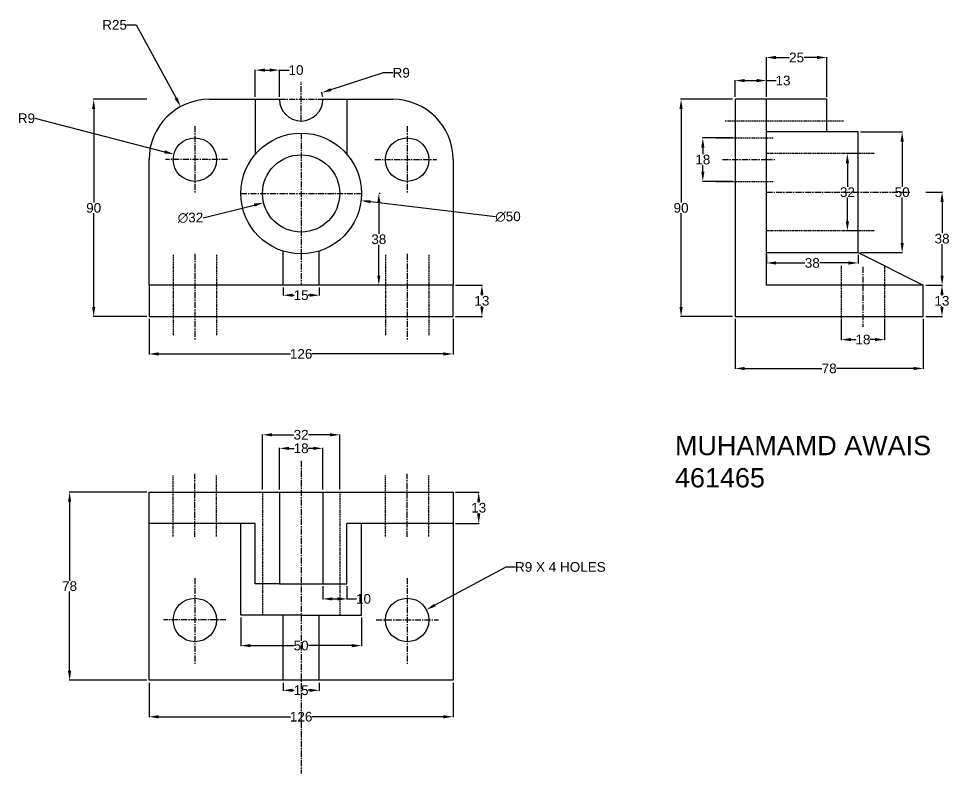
# Model space of a CAD drawing. Header units: inches. Extents: x 173 to 1143, y -427 to 163.
# Drawn here: x 756.8 to 1142.6, y -149.8 to 162.9 of the extents above; entities that cross this region are included whole.
import ezdxf

# ---------------------------------------------------------------- set-up
doc = ezdxf.new("R2010")
doc.units = ezdxf.units.IN
doc.header["$MEASUREMENT"] = 0
doc.linetypes.add('CENTERX2', pattern=[4, 2.5, -0.5, 0.5, -0.5])
doc.linetypes.add('HIDDENX2', pattern=[0.75, 0.5, -0.25])
for name, color, linetype in [('Layer1', 130, 'CENTERX2'), ('Layer2', 41, 'HIDDENX2'), ('Layer3', 7, 'Continuous')]:
    doc.layers.add(name, color=color, linetype=linetype)
doc.styles.get("Standard").update_dxf_attribs({"font": 'arial.ttf'})
doc.dimstyles.get("Standard").update_dxf_attribs({"dimtxt": 4, "dimasz": 4, "dimexe": 0.18, "dimexo": 1, "dimgap": 0.2, "dimtad": 0, "dimtih": 1, "dimtoh": 1, "dimdec": 4, "dimdsep": 46, "dimtxsty": 'Standard', "dimcen": 0.09, "dimclrd": 83, "dimclre": 83, "dimclrt": 4, "dimadec": 0, "dimazin": 0, "dimtfac": 1, "dimtdec": 4, "dimtofl": 0, "dimtmove": 0, "dimatfit": 3, "dimfxl": 1, "dimtolj": 1, "dimtzin": 0, "dimarcsym": 0})

# ---------------------------------------------------------------- blocks, each defined once
blk = doc.blocks.new('*D32')
at = {"layer": 'Defpoints', "color": 0, "transparency": 16777216}
for p in [(936.91, 52.43), (936.91, 39.43), (948.85, 39.43)]:
    blk.add_point(p, dxfattribs=at)
at = {"layer": 'Layer3', "color": 83, "lineweight": -2, "transparency": 16777216}
for p, q in [((937.91, 52.43), (949.03, 52.43)), ((948.85, 48.43), (948.85, 48.17)), ((948.85, 43.43), (948.85, 43.69)), ((937.91, 39.43), (949.03, 39.43))]:
    blk.add_line(p, q, dxfattribs=at)
at = {"layer": 'Layer3', "color": 83, "transparency": 16777216}
for points in [[(948.18, 48.43), (949.52, 48.43), (948.85, 52.43)], [(948.18, 43.43), (949.52, 43.43), (948.85, 39.43)]]:
    blk.add_solid(points, dxfattribs=at)
at = {"layer": 'Layer3', "color": 4, "transparency": 16777216, "insert": (948.85, 45.93), "char_height": 4, "attachment_point": 5}
blk.add_mtext('\\A1;13', dxfattribs=at)
blk = doc.blocks.new('*D33')
at = {"layer": 'Defpoints', "color": 0, "transparency": 16777216}
for p in [(810.91, 39.43), (936.91, 39.43), (936.91, 23.93)]:
    blk.add_point(p, dxfattribs=at)
at = {"layer": 'Layer3', "color": 83, "lineweight": -2, "transparency": 16777216}
for p, q in [((810.91, 38.43), (810.91, 23.75)), ((936.91, 38.43), (936.91, 23.75)), ((814.91, 23.93), (869.48, 23.93)), ((932.91, 23.93), (878.33, 23.93))]:
    blk.add_line(p, q, dxfattribs=at)
at = {"layer": 'Layer3', "color": 83, "transparency": 16777216}
for points in [[(814.91, 24.6), (814.91, 23.26), (810.91, 23.93)], [(932.91, 24.6), (932.91, 23.26), (936.91, 23.93)]]:
    blk.add_solid(points, dxfattribs=at)
at = {"layer": 'Layer3', "color": 4, "transparency": 16777216, "insert": (873.91, 23.93), "char_height": 4, "attachment_point": 5}
blk.add_mtext('\\A1;126', dxfattribs=at)
blk = doc.blocks.new('*D34')
at = {"layer": 'Defpoints', "color": 0, "transparency": 16777216}
for p in [(866.41, 52.43), (881.41, 52.43), (881.41, 48.26)]:
    blk.add_point(p, dxfattribs=at)
at = {"layer": 'Layer3', "color": 83, "lineweight": -2, "transparency": 16777216}
for p, q in [((866.41, 51.43), (866.41, 48.08)), ((881.41, 51.43), (881.41, 48.08)), ((870.41, 48.26), (871.01, 48.26)), ((877.41, 48.26), (876.8, 48.26))]:
    blk.add_line(p, q, dxfattribs=at)
at = {"layer": 'Layer3', "color": 83, "transparency": 16777216}
for points in [[(870.41, 48.93), (870.41, 47.6), (866.41, 48.26)], [(877.41, 48.93), (877.41, 47.6), (881.41, 48.26)]]:
    blk.add_solid(points, dxfattribs=at)
at = {"layer": 'Layer3', "color": 4, "transparency": 16777216, "insert": (873.91, 48.26), "char_height": 4, "attachment_point": 5}
blk.add_mtext('\\A1;15', dxfattribs=at)
blk = doc.blocks.new('*D35')
at = {"layer": 'Defpoints', "color": 0, "transparency": 16777216}
for p in [(787.94, 129.43), (810.91, 129.43), (810.91, 39.43)]:
    blk.add_point(p, dxfattribs=at)
at = {"layer": 'Layer3', "color": 83, "lineweight": -2, "transparency": 16777216}
for p, q in [((809.91, 129.43), (787.76, 129.43)), ((787.94, 125.43), (787.94, 86.67)), ((787.94, 43.43), (787.94, 82.19)), ((809.91, 39.43), (787.76, 39.43))]:
    blk.add_line(p, q, dxfattribs=at)
at = {"layer": 'Layer3', "color": 83, "transparency": 16777216}
for points in [[(787.27, 125.43), (788.6, 125.43), (787.94, 129.43)], [(787.27, 43.43), (788.6, 43.43), (787.94, 39.43)]]:
    blk.add_solid(points, dxfattribs=at)
at = {"layer": 'Layer3', "color": 4, "transparency": 16777216, "insert": (787.94, 84.43), "char_height": 4, "attachment_point": 5}
blk.add_mtext('\\A1;90', dxfattribs=at)
blk = doc.blocks.new('*D36')
at = {"layer": 'Defpoints', "color": 0, "transparency": 16777216}
for p in [(864.91, 141.52), (854.91, 129.43), (864.91, 129.43)]:
    blk.add_point(p, dxfattribs=at)
at = {"layer": 'Layer3', "color": 83, "lineweight": -2, "transparency": 16777216}
for p, q in [((854.91, 130.43), (854.91, 141.7)), ((858.91, 141.52), (860.91, 141.52)), ((864.91, 130.43), (864.91, 141.7)), ((864.91, 141.52), (868.91, 141.52))]:
    blk.add_line(p, q, dxfattribs=at)
at = {"layer": 'Layer3', "color": 83, "transparency": 16777216}
for points in [[(858.91, 142.19), (858.91, 140.86), (854.91, 141.52)], [(860.91, 142.19), (860.91, 140.86), (864.91, 141.52)]]:
    blk.add_solid(points, dxfattribs=at)
at = {"layer": 'Layer3', "color": 4, "transparency": 16777216, "insert": (871.78, 141.52), "char_height": 4, "attachment_point": 5}
blk.add_mtext('\\A1;10', dxfattribs=at)
blk = doc.blocks.new('*D37')
at = {"layer": 'Defpoints', "color": 0, "transparency": 16777216}
for p in [(905.68, 90.43), (905.68, 52.43), (906.12, 52.43)]:
    blk.add_point(p, dxfattribs=at)
at = {"layer": 'Layer3', "color": 83, "lineweight": -2, "transparency": 16777216}
for p, q in [((906.68, 90.43), (906.3, 90.43)), ((906.12, 86.43), (906.12, 73.67)), ((906.12, 56.43), (906.12, 69.19)), ((906.68, 52.43), (906.3, 52.43))]:
    blk.add_line(p, q, dxfattribs=at)
at = {"layer": 'Layer3', "color": 83, "transparency": 16777216}
for points in [[(905.45, 86.43), (906.79, 86.43), (906.12, 90.43)], [(905.45, 56.43), (906.79, 56.43), (906.12, 52.43)]]:
    blk.add_solid(points, dxfattribs=at)
at = {"layer": 'Layer3', "color": 4, "transparency": 16777216, "insert": (906.12, 71.43), "char_height": 4, "attachment_point": 5}
blk.add_mtext('\\A1;38', dxfattribs=at)
blk = doc.blocks.new('*D38')
at = {"layer": 'Defpoints', "color": 0, "transparency": 16777216}
for p in [(821.19, 106.68), (829.91, 104.43)]:
    blk.add_point(p, dxfattribs=at)
at = {"layer": 'Layer3', "color": 83, "lineweight": -2, "transparency": 16777216}
for p, q in [((763.5, 121.56), (817.32, 107.68)), ((829.82, 104.43), (830, 104.43)), ((829.91, 104.34), (829.91, 104.52))]:
    blk.add_line(p, q, dxfattribs=at)
at = {"layer": 'Layer3', "color": 83, "transparency": 16777216}
blk.add_solid([(817.48, 108.32), (817.15, 107.03), (821.19, 106.68)], dxfattribs=at)
at = {"layer": 'Layer3', "color": 4, "transparency": 16777216, "insert": (760.07, 121.56), "char_height": 4, "attachment_point": 5}
blk.add_mtext('\\A1;R9', dxfattribs=at)
blk = doc.blocks.new('*D39')
at = {"layer": 'Defpoints', "color": 0, "transparency": 16777216}
for p in [(882.47, 132.19), (873.91, 129.43)]:
    blk.add_point(p, dxfattribs=at)
at = {"layer": 'Layer3', "color": 83, "lineweight": -2, "transparency": 16777216}
for p, q in [((907.98, 140.42), (886.28, 133.42)), ((911.98, 140.42), (907.98, 140.42)), ((873.82, 129.43), (874, 129.43)), ((873.91, 129.34), (873.91, 129.52))]:
    blk.add_line(p, q, dxfattribs=at)
blk.add_arc((873.91, 129.43), 9, 6.3662, 19.0297, dxfattribs=at)
at = {"layer": 'Layer3', "color": 83, "transparency": 16777216}
blk.add_solid([(886.07, 134.06), (886.48, 132.79), (882.47, 132.19)], dxfattribs=at)
at = {"layer": 'Layer3', "color": 4, "transparency": 16777216, "insert": (915.4, 140.42), "char_height": 4, "attachment_point": 5}
blk.add_mtext('\\A1;R9', dxfattribs=at)
blk = doc.blocks.new('*D40')
at = {"layer": 'Defpoints', "color": 0, "transparency": 16777216}
for p in [(823.97, 126.4), (835.91, 104.43)]:
    blk.add_point(p, dxfattribs=at)
at = {"layer": 'Layer3', "color": 83, "lineweight": -2, "transparency": 16777216}
for p, q in [((801.59, 160.23), (805.59, 160.23)), ((805.59, 160.23), (822.06, 129.91)), ((835.82, 104.43), (836, 104.43)), ((835.91, 104.34), (835.91, 104.52))]:
    blk.add_line(p, q, dxfattribs=at)
at = {"layer": 'Layer3', "color": 83, "transparency": 16777216}
blk.add_solid([(822.65, 130.23), (821.47, 129.59), (823.97, 126.4)], dxfattribs=at)
at = {"layer": 'Layer3', "color": 4, "transparency": 16777216, "insert": (796.59, 160.23), "char_height": 4, "attachment_point": 5}
blk.add_mtext('\\A1;R25', dxfattribs=at)
blk = doc.blocks.new('*D41')
at = {"layer": 'Defpoints', "color": 0, "transparency": 16777216}
for p in [(889.43, 94.29), (858.38, 86.57)]:
    blk.add_point(p, dxfattribs=at)
at = {"layer": 'Layer3', "color": 83, "lineweight": -2, "transparency": 16777216}
for p, q in [((873.82, 90.43), (874, 90.43)), ((873.91, 90.34), (873.91, 90.52)), ((833.3, 80.33), (854.5, 85.6))]:
    blk.add_line(p, q, dxfattribs=at)
at = {"layer": 'Layer3', "color": 83, "transparency": 16777216}
blk.add_solid([(854.34, 86.25), (854.66, 84.96), (858.38, 86.57)], dxfattribs=at)
at = {"layer": 'Layer3', "color": 4, "transparency": 16777216, "insert": (828.07, 80.33), "char_height": 4, "attachment_point": 5}
blk.add_mtext('\\A1;∅32', dxfattribs=at)
blk = doc.blocks.new('*D42')
at = {"layer": 'Defpoints', "color": 0, "transparency": 16777216}
for p in [(849.08, 93.41), (898.73, 87.45)]:
    blk.add_point(p, dxfattribs=at)
at = {"layer": 'Layer3', "color": 83, "lineweight": -2, "transparency": 16777216}
for p, q in [((873.82, 90.43), (874, 90.43)), ((873.91, 90.34), (873.91, 90.52)), ((954.42, 80.78), (902.7, 86.98))]:
    blk.add_line(p, q, dxfattribs=at)
at = {"layer": 'Layer3', "color": 83, "transparency": 16777216}
blk.add_solid([(902.78, 87.64), (902.62, 86.32), (898.73, 87.45)], dxfattribs=at)
at = {"layer": 'Layer3', "color": 4, "transparency": 16777216, "insert": (959.65, 80.78), "char_height": 4, "attachment_point": 5}
blk.add_mtext('\\A1;∅50', dxfattribs=at)
blk = doc.blocks.new('*D43')
at = {"layer": 'Defpoints', "color": 0, "transparency": 16777216}
for p in [(1053.77, 39.43), (1131.77, 39.43), (1131.77, 17.92)]:
    blk.add_point(p, dxfattribs=at)
at = {"layer": 'Layer3', "color": 83, "lineweight": -2, "transparency": 16777216}
for p, q in [((1053.77, 38.43), (1053.77, 17.74)), ((1131.77, 38.43), (1131.77, 17.74)), ((1057.77, 17.92), (1089.72, 17.92)), ((1127.77, 17.92), (1095.82, 17.92))]:
    blk.add_line(p, q, dxfattribs=at)
at = {"layer": 'Layer3', "color": 83, "transparency": 16777216}
for points in [[(1057.77, 18.58), (1057.77, 17.25), (1053.77, 17.92)], [(1127.77, 18.58), (1127.77, 17.25), (1131.77, 17.92)]]:
    blk.add_solid(points, dxfattribs=at)
at = {"layer": 'Layer3', "color": 4, "transparency": 16777216, "insert": (1092.77, 17.92), "char_height": 4, "attachment_point": 5}
blk.add_mtext('\\A1;78', dxfattribs=at)
blk = doc.blocks.new('*D44')
at = {"layer": 'Defpoints', "color": 0, "transparency": 16777216}
for p in [(1031.39, 129.43), (1053.77, 129.43), (1053.77, 39.43)]:
    blk.add_point(p, dxfattribs=at)
at = {"layer": 'Layer3', "color": 83, "lineweight": -2, "transparency": 16777216}
for p, q in [((1052.77, 129.43), (1031.21, 129.43)), ((1031.39, 125.43), (1031.39, 86.67)), ((1031.39, 43.43), (1031.39, 82.19)), ((1052.77, 39.43), (1031.21, 39.43))]:
    blk.add_line(p, q, dxfattribs=at)
at = {"layer": 'Layer3', "color": 83, "transparency": 16777216}
for points in [[(1030.72, 125.43), (1032.06, 125.43), (1031.39, 129.43)], [(1030.72, 43.43), (1032.06, 43.43), (1031.39, 39.43)]]:
    blk.add_solid(points, dxfattribs=at)
at = {"layer": 'Layer3', "color": 4, "transparency": 16777216, "insert": (1031.39, 84.43), "char_height": 4, "attachment_point": 5}
blk.add_mtext('\\A1;90', dxfattribs=at)
blk = doc.blocks.new('*D45')
at = {"layer": 'Defpoints', "color": 0, "transparency": 16777216}
for p in [(1131.77, 52.43), (1131.77, 39.43), (1139.52, 39.43)]:
    blk.add_point(p, dxfattribs=at)
at = {"layer": 'Layer3', "color": 83, "lineweight": -2, "transparency": 16777216}
for p, q in [((1132.77, 52.43), (1139.7, 52.43)), ((1139.52, 48.43), (1139.52, 48.17)), ((1139.52, 43.43), (1139.52, 43.69)), ((1132.77, 39.43), (1139.7, 39.43))]:
    blk.add_line(p, q, dxfattribs=at)
at = {"layer": 'Layer3', "color": 83, "transparency": 16777216}
for points in [[(1138.85, 48.43), (1140.19, 48.43), (1139.52, 52.43)], [(1138.85, 43.43), (1140.19, 43.43), (1139.52, 39.43)]]:
    blk.add_solid(points, dxfattribs=at)
at = {"layer": 'Layer3', "color": 4, "transparency": 16777216, "insert": (1139.52, 45.93), "char_height": 4, "attachment_point": 5}
blk.add_mtext('\\A1;13', dxfattribs=at)
blk = doc.blocks.new('*D47')
at = {"layer": 'Defpoints', "color": 0, "transparency": 16777216}
for p in [(1131.77, 90.93), (1139.57, 90.93), (1131.77, 52.43)]:
    blk.add_point(p, dxfattribs=at)
at = {"layer": 'Layer3', "color": 83, "lineweight": -2, "transparency": 16777216}
for p, q in [((1132.77, 90.93), (1139.75, 90.93)), ((1139.57, 86.93), (1139.57, 73.92)), ((1139.57, 56.43), (1139.57, 69.44)), ((1132.77, 52.43), (1139.75, 52.43))]:
    blk.add_line(p, q, dxfattribs=at)
at = {"layer": 'Layer3', "color": 83, "transparency": 16777216}
for points in [[(1138.9, 86.93), (1140.23, 86.93), (1139.57, 90.93)], [(1138.9, 56.43), (1140.23, 56.43), (1139.57, 52.43)]]:
    blk.add_solid(points, dxfattribs=at)
at = {"layer": 'Layer3', "color": 4, "transparency": 16777216, "insert": (1139.57, 71.68), "char_height": 4, "attachment_point": 5}
blk.add_mtext('\\A1;38', dxfattribs=at)
blk = doc.blocks.new('*D48')
at = {"layer": 'Defpoints', "color": 0, "transparency": 16777216}
for p in [(1104.77, 115.93), (1104.77, 65.93), (1123.02, 65.93)]:
    blk.add_point(p, dxfattribs=at)
at = {"layer": 'Layer3', "color": 83, "lineweight": -2, "transparency": 16777216}
for p, q in [((1105.77, 115.93), (1123.2, 115.93)), ((1123.02, 111.93), (1123.02, 93.17)), ((1123.02, 69.93), (1123.02, 88.69)), ((1105.77, 65.93), (1123.2, 65.93))]:
    blk.add_line(p, q, dxfattribs=at)
at = {"layer": 'Layer3', "color": 83, "transparency": 16777216}
for points in [[(1122.36, 111.93), (1123.69, 111.93), (1123.02, 115.93)], [(1122.36, 69.93), (1123.69, 69.93), (1123.02, 65.93)]]:
    blk.add_solid(points, dxfattribs=at)
at = {"layer": 'Layer3', "color": 4, "transparency": 16777216, "insert": (1123.02, 90.93), "char_height": 4, "attachment_point": 5}
blk.add_mtext('\\A1;50', dxfattribs=at)
blk = doc.blocks.new('*D49')
at = {"layer": 'Defpoints', "color": 0, "transparency": 16777216}
for p in [(1100.33, 106.93), (1104.77, 106.93), (1104.77, 74.93)]:
    blk.add_point(p, dxfattribs=at)
at = {"layer": 'Layer3', "color": 83, "lineweight": -2, "transparency": 16777216}
for p, q in [((1103.77, 106.93), (1100.15, 106.93)), ((1100.33, 102.93), (1100.33, 93.17)), ((1100.33, 78.93), (1100.33, 88.69)), ((1103.77, 74.93), (1100.15, 74.93))]:
    blk.add_line(p, q, dxfattribs=at)
at = {"layer": 'Layer3', "color": 83, "transparency": 16777216}
for points in [[(1099.66, 102.93), (1100.99, 102.93), (1100.33, 106.93)], [(1099.66, 78.93), (1100.99, 78.93), (1100.33, 74.93)]]:
    blk.add_solid(points, dxfattribs=at)
at = {"layer": 'Layer3', "color": 4, "transparency": 16777216, "insert": (1100.33, 90.93), "char_height": 4, "attachment_point": 5}
blk.add_mtext('\\A1;32', dxfattribs=at)
blk = doc.blocks.new('*D50')
at = {"layer": 'Defpoints', "color": 0, "transparency": 16777216}
for p in [(1040.41, 113.43), (1053.77, 113.43), (1053.77, 95.43)]:
    blk.add_point(p, dxfattribs=at)
at = {"layer": 'Layer3', "color": 83, "lineweight": -2, "transparency": 16777216}
for p, q in [((1052.77, 113.43), (1040.23, 113.43)), ((1040.41, 109.43), (1040.41, 106.67)), ((1040.41, 99.43), (1040.41, 102.19)), ((1052.77, 95.43), (1040.23, 95.43))]:
    blk.add_line(p, q, dxfattribs=at)
at = {"layer": 'Layer3', "color": 83, "transparency": 16777216}
for points in [[(1039.74, 109.43), (1041.07, 109.43), (1040.41, 113.43)], [(1039.74, 99.43), (1041.07, 99.43), (1040.41, 95.43)]]:
    blk.add_solid(points, dxfattribs=at)
at = {"layer": 'Layer3', "color": 4, "transparency": 16777216, "insert": (1040.41, 104.43), "char_height": 4, "attachment_point": 5}
blk.add_mtext('\\A1;18', dxfattribs=at)
blk = doc.blocks.new('*D51')
at = {"layer": 'Defpoints', "color": 0, "transparency": 16777216}
for p in [(1097.77, 39.43), (1115.77, 39.43), (1115.77, 29.88)]:
    blk.add_point(p, dxfattribs=at)
at = {"layer": 'Layer3', "color": 83, "lineweight": -2, "transparency": 16777216}
for p, q in [((1097.77, 38.43), (1097.77, 29.7)), ((1115.77, 38.43), (1115.77, 29.7)), ((1101.77, 29.88), (1103.89, 29.88)), ((1111.77, 29.88), (1109.65, 29.88))]:
    blk.add_line(p, q, dxfattribs=at)
at = {"layer": 'Layer3', "color": 83, "transparency": 16777216}
for points in [[(1101.77, 30.55), (1101.77, 29.22), (1097.77, 29.88)], [(1111.77, 30.55), (1111.77, 29.22), (1115.77, 29.88)]]:
    blk.add_solid(points, dxfattribs=at)
at = {"layer": 'Layer3', "color": 4, "transparency": 16777216, "insert": (1106.77, 29.88), "char_height": 4, "attachment_point": 5}
blk.add_mtext('\\A1;18', dxfattribs=at)
blk = doc.blocks.new('*D52')
at = {"layer": 'Defpoints', "color": 0, "transparency": 16777216}
for p in [(1066.77, 137.19), (1053.77, 129.43), (1066.77, 129.43)]:
    blk.add_point(p, dxfattribs=at)
at = {"layer": 'Layer3', "color": 83, "lineweight": -2, "transparency": 16777216}
for p, q in [((1053.77, 130.43), (1053.77, 137.37)), ((1057.77, 137.19), (1062.77, 137.19)), ((1066.77, 130.43), (1066.77, 137.37)), ((1066.77, 137.19), (1070.77, 137.19))]:
    blk.add_line(p, q, dxfattribs=at)
at = {"layer": 'Layer3', "color": 83, "transparency": 16777216}
for points in [[(1057.77, 137.85), (1057.77, 136.52), (1053.77, 137.19)], [(1062.77, 137.85), (1062.77, 136.52), (1066.77, 137.19)]]:
    blk.add_solid(points, dxfattribs=at)
at = {"layer": 'Layer3', "color": 4, "transparency": 16777216, "insert": (1073.64, 137.19), "char_height": 4, "attachment_point": 5}
blk.add_mtext('\\A1;13', dxfattribs=at)
blk = doc.blocks.new('*D53')
at = {"layer": 'Defpoints', "color": 0, "transparency": 16777216}
for p in [(1066.77, 65.93), (1104.77, 65.93), (1104.77, 61.62)]:
    blk.add_point(p, dxfattribs=at)
at = {"layer": 'Layer3', "color": 83, "lineweight": -2, "transparency": 16777216}
for p, q in [((1066.77, 64.93), (1066.77, 61.44)), ((1104.77, 64.93), (1104.77, 61.44)), ((1070.77, 61.62), (1082.7, 61.62)), ((1100.77, 61.62), (1088.84, 61.62))]:
    blk.add_line(p, q, dxfattribs=at)
at = {"layer": 'Layer3', "color": 83, "transparency": 16777216}
for points in [[(1070.77, 62.29), (1070.77, 60.95), (1066.77, 61.62)], [(1100.77, 62.29), (1100.77, 60.95), (1104.77, 61.62)]]:
    blk.add_solid(points, dxfattribs=at)
at = {"layer": 'Layer3', "color": 4, "transparency": 16777216, "insert": (1085.77, 61.62), "char_height": 4, "attachment_point": 5}
blk.add_mtext('\\A1;38', dxfattribs=at)
blk = doc.blocks.new('*D54')
at = {"layer": 'Defpoints', "color": 0, "transparency": 16777216}
for p in [(1091.77, 146.75), (1066.77, 129.43), (1091.77, 129.43)]:
    blk.add_point(p, dxfattribs=at)
at = {"layer": 'Layer3', "color": 83, "lineweight": -2, "transparency": 16777216}
for p, q in [((1066.77, 130.43), (1066.77, 146.93)), ((1070.77, 146.75), (1076.15, 146.75)), ((1087.77, 146.75), (1082.38, 146.75)), ((1091.77, 130.43), (1091.77, 146.93))]:
    blk.add_line(p, q, dxfattribs=at)
at = {"layer": 'Layer3', "color": 83, "transparency": 16777216}
for points in [[(1070.77, 147.42), (1070.77, 146.08), (1066.77, 146.75)], [(1087.77, 147.42), (1087.77, 146.08), (1091.77, 146.75)]]:
    blk.add_solid(points, dxfattribs=at)
at = {"layer": 'Layer3', "color": 4, "transparency": 16777216, "insert": (1079.27, 146.75), "char_height": 4, "attachment_point": 5}
blk.add_mtext('\\A1;25', dxfattribs=at)
blk = doc.blocks.new('*D55')
at = {"layer": 'Defpoints', "color": 0, "transparency": 16777216}
for p in [(777.95, -33.29), (810.91, -33.29), (810.91, -111.29)]:
    blk.add_point(p, dxfattribs=at)
at = {"layer": 'Layer3', "color": 83, "lineweight": -2, "transparency": 16777216}
for p, q in [((809.91, -33.29), (777.77, -33.29)), ((777.95, -37.29), (777.95, -70.05)), ((777.95, -107.29), (777.95, -74.53)), ((809.91, -111.29), (777.77, -111.29))]:
    blk.add_line(p, q, dxfattribs=at)
at = {"layer": 'Layer3', "color": 83, "transparency": 16777216}
for points in [[(777.28, -37.29), (778.62, -37.29), (777.95, -33.29)], [(777.28, -107.29), (778.62, -107.29), (777.95, -111.29)]]:
    blk.add_solid(points, dxfattribs=at)
at = {"layer": 'Layer3', "color": 4, "transparency": 16777216, "insert": (777.95, -72.29), "char_height": 4, "attachment_point": 5}
blk.add_mtext('\\A1;78', dxfattribs=at)
blk = doc.blocks.new('*D56')
at = {"layer": 'Defpoints', "color": 0, "transparency": 16777216}
for p in [(810.91, -111.29), (936.91, -111.29), (936.91, -126.39)]:
    blk.add_point(p, dxfattribs=at)
at = {"layer": 'Layer3', "color": 83, "lineweight": -2, "transparency": 16777216}
for p, q in [((810.91, -112.29), (810.91, -126.57)), ((936.91, -112.29), (936.91, -126.57)), ((814.91, -126.39), (869.48, -126.39)), ((932.91, -126.39), (878.33, -126.39))]:
    blk.add_line(p, q, dxfattribs=at)
at = {"layer": 'Layer3', "color": 83, "transparency": 16777216}
for points in [[(814.91, -125.73), (814.91, -127.06), (810.91, -126.39)], [(932.91, -125.73), (932.91, -127.06), (936.91, -126.39)]]:
    blk.add_solid(points, dxfattribs=at)
at = {"layer": 'Layer3', "color": 4, "transparency": 16777216, "insert": (873.91, -126.39), "char_height": 4, "attachment_point": 5}
blk.add_mtext('\\A1;126', dxfattribs=at)
blk = doc.blocks.new('*D57')
at = {"layer": 'Defpoints', "color": 0, "transparency": 16777216}
for p in [(936.91, -33.29), (947.51, -33.29), (936.91, -46.29)]:
    blk.add_point(p, dxfattribs=at)
at = {"layer": 'Layer3', "color": 83, "lineweight": -2, "transparency": 16777216}
for p, q in [((937.91, -33.29), (947.69, -33.29)), ((947.51, -37.29), (947.51, -37.55)), ((947.51, -42.29), (947.51, -42.03)), ((937.91, -46.29), (947.69, -46.29))]:
    blk.add_line(p, q, dxfattribs=at)
at = {"layer": 'Layer3', "color": 83, "transparency": 16777216}
for points in [[(946.84, -37.29), (948.17, -37.29), (947.51, -33.29)], [(946.84, -42.29), (948.17, -42.29), (947.51, -46.29)]]:
    blk.add_solid(points, dxfattribs=at)
at = {"layer": 'Layer3', "color": 4, "transparency": 16777216, "insert": (947.51, -39.79), "char_height": 4, "attachment_point": 5}
blk.add_mtext('\\A1;13', dxfattribs=at)
blk = doc.blocks.new('*D58')
at = {"layer": 'Defpoints', "color": 0, "transparency": 16777216}
for p in [(848.91, -84.29), (898.91, -84.29), (898.91, -96.91)]:
    blk.add_point(p, dxfattribs=at)
at = {"layer": 'Layer3', "color": 83, "lineweight": -2, "transparency": 16777216}
for p, q in [((848.91, -85.29), (848.91, -97.09)), ((898.91, -85.29), (898.91, -97.09)), ((852.91, -96.91), (870.85, -96.91)), ((894.91, -96.91), (876.96, -96.91))]:
    blk.add_line(p, q, dxfattribs=at)
at = {"layer": 'Layer3', "color": 83, "transparency": 16777216}
for points in [[(852.91, -96.24), (852.91, -97.58), (848.91, -96.91)], [(894.91, -96.24), (894.91, -97.58), (898.91, -96.91)]]:
    blk.add_solid(points, dxfattribs=at)
at = {"layer": 'Layer3', "color": 4, "transparency": 16777216, "insert": (873.91, -96.91), "char_height": 4, "attachment_point": 5}
blk.add_mtext('\\A1;50', dxfattribs=at)
blk = doc.blocks.new('*D59')
at = {"layer": 'Defpoints', "color": 0, "transparency": 16777216}
for p in [(866.41, -111.29), (881.41, -111.29), (881.41, -115.43)]:
    blk.add_point(p, dxfattribs=at)
at = {"layer": 'Layer3', "color": 83, "lineweight": -2, "transparency": 16777216}
for p, q in [((866.41, -112.29), (866.41, -115.61)), ((870.41, -115.43), (871.01, -115.43)), ((877.41, -115.43), (876.8, -115.43)), ((881.41, -112.29), (881.41, -115.61))]:
    blk.add_line(p, q, dxfattribs=at)
at = {"layer": 'Layer3', "color": 83, "transparency": 16777216}
for points in [[(870.41, -114.77), (870.41, -116.1), (866.41, -115.43)], [(877.41, -114.77), (877.41, -116.1), (881.41, -115.43)]]:
    blk.add_solid(points, dxfattribs=at)
at = {"layer": 'Layer3', "color": 4, "transparency": 16777216, "insert": (873.91, -115.43), "char_height": 4, "attachment_point": 5}
blk.add_mtext('\\A1;15', dxfattribs=at)
blk = doc.blocks.new('*D60')
at = {"layer": 'Defpoints', "color": 0, "transparency": 16777216}
for p in [(882.91, -15.19), (864.91, -33.29), (882.91, -33.29)]:
    blk.add_point(p, dxfattribs=at)
at = {"layer": 'Layer3', "color": 83, "lineweight": -2, "transparency": 16777216}
for p, q in [((864.91, -32.29), (864.91, -15.01)), ((868.91, -15.19), (871.02, -15.19)), ((878.91, -15.19), (876.79, -15.19)), ((882.91, -32.29), (882.91, -15.01))]:
    blk.add_line(p, q, dxfattribs=at)
at = {"layer": 'Layer3', "color": 83, "transparency": 16777216}
for points in [[(868.91, -14.52), (868.91, -15.85), (864.91, -15.19)], [(878.91, -14.52), (878.91, -15.85), (882.91, -15.19)]]:
    blk.add_solid(points, dxfattribs=at)
at = {"layer": 'Layer3', "color": 4, "transparency": 16777216, "insert": (873.91, -15.19), "char_height": 4, "attachment_point": 5}
blk.add_mtext('\\A1;18', dxfattribs=at)
blk = doc.blocks.new('*D61')
at = {"layer": 'Defpoints', "color": 0, "transparency": 16777216}
for p in [(889.91, -9.57), (857.91, -33.29), (889.91, -33.29)]:
    blk.add_point(p, dxfattribs=at)
at = {"layer": 'Layer3', "color": 83, "lineweight": -2, "transparency": 16777216}
for p, q in [((857.91, -32.29), (857.91, -9.39)), ((861.91, -9.57), (870.86, -9.57)), ((885.91, -9.57), (876.95, -9.57)), ((889.91, -32.29), (889.91, -9.39))]:
    blk.add_line(p, q, dxfattribs=at)
at = {"layer": 'Layer3', "color": 83, "transparency": 16777216}
for points in [[(861.91, -8.91), (861.91, -10.24), (857.91, -9.57)], [(885.91, -8.91), (885.91, -10.24), (889.91, -9.57)]]:
    blk.add_solid(points, dxfattribs=at)
at = {"layer": 'Layer3', "color": 4, "transparency": 16777216, "insert": (873.91, -9.57), "char_height": 4, "attachment_point": 5}
blk.add_mtext('\\A1;32', dxfattribs=at)
blk = doc.blocks.new('*D62')
at = {"layer": 'Defpoints', "color": 0, "transparency": 16777216}
for p in [(882.91, -71.29), (892.91, -71.29), (892.91, -77.57)]:
    blk.add_point(p, dxfattribs=at)
at = {"layer": 'Layer3', "color": 83, "lineweight": -2, "transparency": 16777216}
for p, q in [((882.91, -72.29), (882.91, -77.75)), ((892.91, -72.29), (892.91, -77.75)), ((886.91, -77.57), (888.91, -77.57)), ((892.91, -77.57), (896.91, -77.57))]:
    blk.add_line(p, q, dxfattribs=at)
at = {"layer": 'Layer3', "color": 83, "transparency": 16777216}
for points in [[(886.91, -76.9), (886.91, -78.23), (882.91, -77.57)], [(888.91, -76.9), (888.91, -78.23), (892.91, -77.57)]]:
    blk.add_solid(points, dxfattribs=at)
at = {"layer": 'Layer3', "color": 4, "transparency": 16777216, "insert": (899.78, -77.57), "char_height": 4, "attachment_point": 5}
blk.add_mtext('\\A1;10', dxfattribs=at)
blk = doc.blocks.new('*D63')
at = {"layer": 'Defpoints', "color": 0, "transparency": 16777216}
for p in [(925.83, -82.03), (917.91, -86.29)]:
    blk.add_point(p, dxfattribs=at)
at = {"layer": 'Layer3', "color": 83, "lineweight": -2, "transparency": 16777216}
for p, q in [((958.75, -64.34), (929.36, -80.13)), ((962.75, -64.34), (958.75, -64.34)), ((917.82, -86.29), (918, -86.29)), ((917.91, -86.38), (917.91, -86.2))]:
    blk.add_line(p, q, dxfattribs=at)
at = {"layer": 'Layer3', "color": 83, "transparency": 16777216}
blk.add_solid([(929.04, -79.55), (929.67, -80.72), (925.83, -82.03)], dxfattribs=at)
at = {"layer": 'Layer3', "color": 4, "transparency": 16777216, "insert": (981.37, -64.34), "char_height": 4, "width": 36.8486, "attachment_point": 5}
blk.add_mtext('\\A1;R9 X 4 HOLES', dxfattribs=at)

msp = doc.modelspace()

# ---------------------------------------------------------------- linework, layer by layer
for p, q in [((835.90552, 129.43034), (864.90552, 129.43034)), ((854.90552, 129.43034), (854.90552, 106.67842)), ((882.90552, 129.43034), (911.90552, 129.43034)), ((892.90552, 129.43034), (892.90552, 106.67842)), ((1066.76785, 129.43034), (1053.76785, 129.43034)), ((1053.76785, 129.43034), (1053.76785, 39.43034)), ((1066.76785, 52.43034), (1066.76785, 129.43034)), ((1091.76785, 129.43034), (1066.76785, 129.43034)), ((1091.76785, 115.93034), (1091.76785, 129.43034)), ((1104.76785, 115.93034), (1066.76785, 115.93034)), ((1104.76785, 65.93034), (1104.76785, 115.93034)), ((810.90552, 52.43034), (810.90552, 104.43034)), ((936.90552, 104.43034), (936.90552, 52.43034)), ((866.40552, 52.43034), (866.40552, 66.58186)), ((881.40552, 52.43034), (881.40552, 66.58186)), ((1066.76785, 65.93034), (1104.76785, 65.93034)), ((1104.76785, 65.93034), (1131.76785, 52.43034)), ((936.90552, 52.43034), (810.90552, 52.43034)), ((810.90552, 52.43034), (810.90552, 39.43034)), ((936.90552, 39.43034), (936.90552, 52.43034)), ((1131.76785, 52.43034), (1066.76785, 52.43034)), ((1131.76785, 39.43034), (1131.76785, 52.43034)), ((810.90552, 39.43034), (936.90552, 39.43034)), ((1053.76785, 39.43034), (1131.76785, 39.43034)), ((810.90552, -33.29034), (936.90552, -33.29034)), ((810.90552, -46.29034), (810.90552, -33.29034)), ((864.90552, -33.29034), (864.90552, -46.29034)), ((882.90552, -33.29034), (882.90552, -46.29034)), ((936.90552, -33.29034), (936.90552, -46.29034)), ((854.90552, -46.29034), (810.90552, -46.29034)), ((810.90552, -111.29034), (810.90552, -46.29034)), ((848.90552, -84.29034), (848.90552, -46.29034)), ((854.90552, -71.29034), (854.90552, -46.29034)), ((864.90552, -46.29034), (864.90552, -71.29034)), ((882.90552, -46.29034), (882.90552, -71.29034)), ((936.90552, -46.29034), (892.90552, -46.29034)), ((892.90552, -71.29034), (892.90552, -46.29034)), ((898.90552, -84.29034), (898.90552, -46.29034)), ((936.90552, -46.29034), (936.90552, -111.29034)), ((864.90552, -71.29034), (854.90552, -71.29034)), ((864.90552, -71.29034), (882.90552, -71.29034)), ((882.90552, -71.29034), (892.90552, -71.29034)), ((873.90552, -84.29034), (848.90552, -84.29034)), ((866.40552, -111.29034), (866.40552, -84.29034)), ((873.90552, -84.29034), (898.90552, -84.29034)), ((881.40552, -111.29034), (881.40552, -84.29034)), ((936.90552, -111.29034), (810.90552, -111.29034))]:
    msp.add_line(p, q)
for centre, radius in [((829.90552, 104.43034), 9), ((873.90552, 90.43034), 25), ((917.90552, 104.43034), 9), ((873.90552, 90.43034), 16), ((829.90552, -86.29034), 9), ((917.90552, -86.29034), 9)]:
    msp.add_circle(centre, radius)
for centre, radius, start, end in [((835.90552, 104.43034), 25, 90, 180), ((873.90552, 129.43034), 9, 180, 0), ((911.90552, 104.43034), 25, 0, 90)]:
    msp.add_arc(centre, radius, start, end)
at = {"layer": 'Layer1'}
for p, q in [((873.90552, 120.43034), (873.90552, 136.7372)), ((864.90552, 129.43034), (882.90552, 129.43034)), ((829.90552, 118.36055), (829.90552, 90.70759)), ((917.90552, 118.36055), (917.90552, 90.70759)), ((873.90552, 115.43034), (873.90552, 65.43034)), ((843.37411, 104.53407), (817.66274, 104.53407)), ((904.43692, 104.53407), (930.1483, 104.53407)), ((1048.51844, 104.43034), (1066.76785, 104.43034)), ((1066.76785, 104.43034), (1070.65243, 104.43034)), ((848.90552, 90.43034), (898.90552, 90.43034)), ((1066.76785, 90.93034), (1126.133, 90.93034)), ((829.90552, 65.47091), (829.90552, 29.49522)), ((873.90552, 65.43034), (873.90552, 52.43034)), ((917.90552, 65.47091), (917.90552, 29.49522)), ((1106.76785, 60.03557), (1106.76785, 52.43034)), ((1106.76785, 52.43034), (1106.76785, 35.13066)), ((873.90552, -20.41825), (873.90552, -149.84094)), ((829.90552, -51.90445), (829.90552, -25.73214)), ((917.90552, -51.90445), (917.90552, -25.73214)), ((829.90552, -69.0037), (829.90552, -104.94701)), ((917.90552, -69.0037), (917.90552, -104.94701)), ((842.74756, -86.29034), (816.89243, -86.29034)), ((905.06348, -86.29034), (930.91861, -86.29034))]:
    msp.add_line(p, q, dxfattribs=at)
at = {"layer": 'Layer2'}
for p, q in [((1098.65657, 120.43034), (1049.63156, 120.43034)), ((1045.84611, 113.43034), (1069.75652, 113.43034)), ((1111.41314, 106.93034), (1066.76785, 106.93034)), ((1045.84611, 95.43034), (1069.75652, 95.43034)), ((1111.41314, 74.93034), (1066.76785, 74.93034)), ((820.90552, 64.93395), (820.90552, 31.64302)), ((838.90552, 64.93395), (838.90552, 31.64302)), ((908.90552, 64.93395), (908.90552, 31.64302)), ((926.90552, 64.93395), (926.90552, 31.64302)), ((1097.76785, 60.43034), (1097.76785, 34.9434)), ((1115.76785, 60.43034), (1115.76785, 34.9434)), ((820.90552, -51.65666), (820.90552, -26.33278)), ((838.90552, -51.65666), (838.90552, -26.33278)), ((908.90552, -51.65666), (908.90552, -26.33278)), ((926.90552, -51.65666), (926.90552, -26.33278)), ((857.90552, -33.29034), (857.90552, -84.29034)), ((889.90552, -33.29034), (889.90552, -84.29034))]:
    msp.add_line(p, q, dxfattribs=at)

# ---------------------------------------------------------------- texts
at = {"layer": 'Layer3', "insert": (1028.85908, -10.02136), "char_height": 8, "attachment_point": 1}
msp.add_mtext_dynamic_manual_height_columns('MUHAMAMD AWAIS\\P461465', width=106.8973505, gutter_width=1, heights=[0], dxfattribs=at)

# ---------------------------------------------------------------- dimensions: what is measured, and where the dimension line sits
at = {"layer": 'Layer3'}
for center, mpoint, picture, middle in [((835.90552, 104.43034), (823.96979, 126.39709), '*D40', (796.59128, 160.23231)), ((873.90552, 129.43034), (882.47065, 132.19413), '*D39', (915.40431, 140.4239)), ((829.90552, 104.43034), (821.19066, 106.67784), '*D38', (763.50161, 121.55542))]:
    dim = msp.add_radius_dim(center=center, mpoint=mpoint, dimstyle='Standard', dxfattribs=at)
    dim.commit()
    dim.dimension.update_dxf_attribs({"geometry": picture, "text_midpoint": middle, "dimtype": 164})
for base, p1, p2, picture, middle in [((1091.76785, 146.75096), (1066.76785, 129.43034), (1091.76785, 129.43034), '*D54', (1079.26785, 146.75096)), ((864.90552, 141.52418), (854.90552, 129.43034), (864.90552, 129.43034), '*D36', (871.77537, 141.52418)), ((1066.76785, 137.18523), (1053.76785, 129.43034), (1066.76785, 129.43034), '*D52', (1073.64452, 137.18523)), ((1104.76785, 61.62144), (1066.76785, 65.93034), (1104.76785, 65.93034), '*D53', (1085.76785, 61.62144)), ((881.40552, 48.26493), (866.40552, 52.43034), (881.40552, 52.43034), '*D34', (873.90552, 48.26493)), ((936.90552, 23.93088), (810.90552, 39.43034), (936.90552, 39.43034), '*D33', (873.90552, 23.93088)), ((1131.76785, 17.91615), (1053.76785, 39.43034), (1131.76785, 39.43034), '*D43', (1092.76785, 17.91615)), ((1115.76785, 29.88466), (1097.76785, 39.43034), (1115.76785, 39.43034), '*D51', (1106.76785, 29.88466)), ((889.90552, -9.57279), (857.90552, -33.29034), (889.90552, -33.29034), '*D61', (873.90552, -9.57279)), ((882.90552, -15.18741), (864.90552, -33.29034), (882.90552, -33.29034), '*D60', (873.90552, -15.18741)), ((892.90552, -77.56683), (882.90552, -71.29034), (892.90552, -71.29034), '*D62', (899.77537, -77.56683)), ((898.90552, -96.90859), (848.90552, -84.29034), (898.90552, -84.29034), '*D58', (873.90552, -96.90859)), ((936.90552, -126.3948), (810.90552, -111.29034), (936.90552, -111.29034), '*D56', (873.90552, -126.3948)), ((881.40552, -115.43206), (866.40552, -111.29034), (881.40552, -111.29034), '*D59', (873.90552, -115.43206))]:
    dim = msp.add_linear_dim(base=base, p1=p1, p2=p2, dimstyle='Standard', dxfattribs=at)
    dim.commit()
    dim.dimension.update_dxf_attribs({"geometry": picture, "text_midpoint": middle})
for base, p1, p2, picture, middle in [((787.93788, 129.43034), (810.90552, 39.43034), (810.90552, 129.43034), '*D35', (787.93788, 84.43034)), ((1031.38849, 129.43034), (1053.76785, 39.43034), (1053.76785, 129.43034), '*D44', (1031.38849, 84.43034)), ((1123.02449, 65.93034), (1104.76785, 115.93034), (1104.76785, 65.93034), '*D48', (1123.02449, 90.93034)), ((1040.40729, 113.43034), (1053.76785, 95.43034), (1053.76785, 113.43034), '*D50', (1040.40729, 104.43034)), ((1100.32747, 106.93034), (1104.76785, 74.93034), (1104.76785, 106.93034), '*D49', (1100.32747, 90.93034)), ((906.12065, 52.43034), (905.67636, 90.43034), (905.67636, 52.43034), '*D37', (906.12065, 71.43034)), ((948.84931, 39.43034), (936.90552, 52.43034), (936.90552, 39.43034), '*D32', (948.84931, 45.93034)), ((1139.52028, 39.43034), (1131.76785, 52.43034), (1131.76785, 39.43034), '*D45', (1139.52028, 45.93034)), ((777.94963, -33.29034), (810.90552, -111.29034), (810.90552, -33.29034), '*D55', (777.94963, -72.29034)), ((947.50675, -33.29034), (936.90552, -46.29034), (936.90552, -33.29034), '*D57', (947.50675, -39.79034))]:
    dim = msp.add_linear_dim(base=base, p1=p1, p2=p2, angle=90, dimstyle='Standard', dxfattribs=at)
    dim.commit()
    dim.dimension.update_dxf_attribs({"geometry": picture, "text_midpoint": middle})
for p1, p2, picture, middle in [((889.43239, 94.29249), (858.37865, 86.56819), '*D41', (833.29535, 80.32898)), ((849.08337, 93.40709), (898.72767, 87.45359), '*D42', (954.41519, 80.77537))]:
    dim = msp.add_diameter_dim_2p(p1=p1, p2=p2, dimstyle='Standard', dxfattribs=at)
    dim.commit()
    dim.dimension.update_dxf_attribs({"geometry": picture, "text_midpoint": middle, "dimtype": 163})
dim = msp.add_linear_dim(base=(1139.56541, 90.93034), p1=(1131.76785, 52.43034), p2=(1131.76785, 90.93034), angle=90, text='38', dimstyle='Standard', dxfattribs=at)
dim.commit()
dim.dimension.update_dxf_attribs({"geometry": '*D47', "text_midpoint": (1139.56541, 71.68034)})
dim = msp.add_radius_dim(center=(917.90552, -86.29034), mpoint=(925.83272, -82.02895), text='<> X 4 HOLES', dimstyle='Standard', dxfattribs=at)
dim.commit()
dim.dimension.update_dxf_attribs({"geometry": '*D63', "text_midpoint": (981.37093, -64.33556), "dimtype": 164})

doc.saveas('drawing.dxf')
